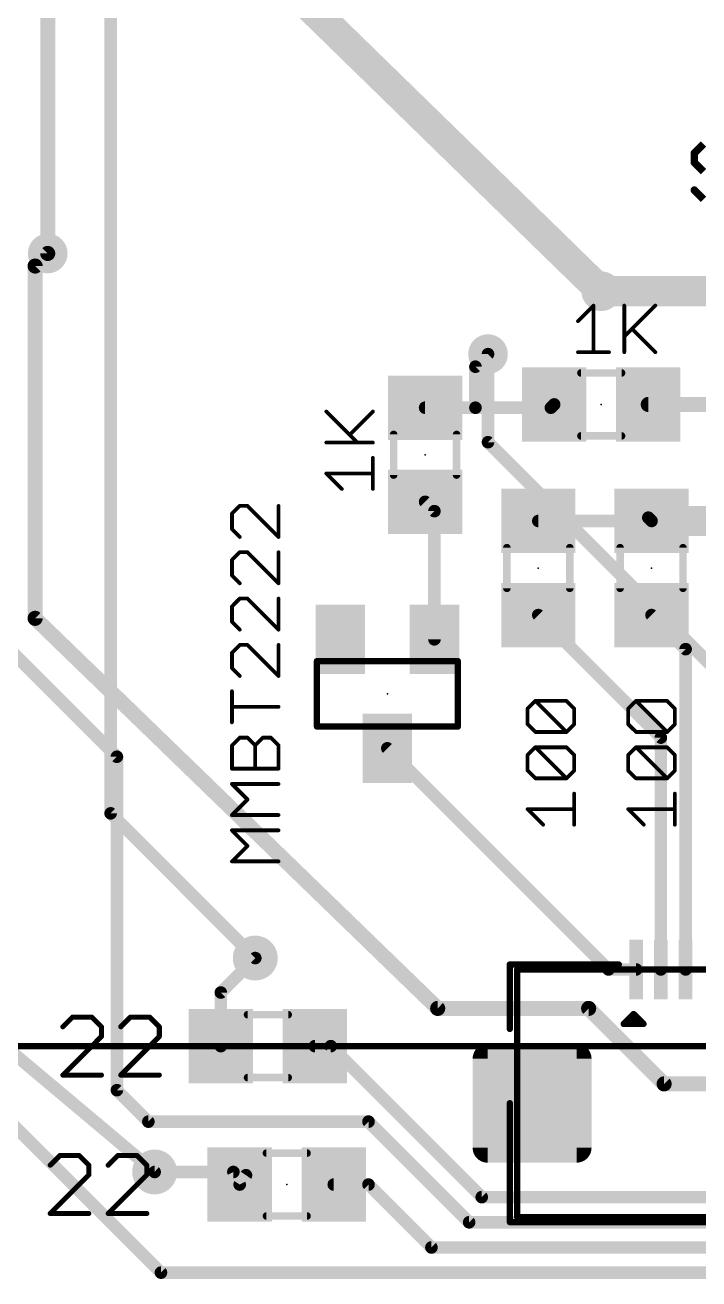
# Model space of a CAD drawing. Extents: x -15 to 72, y -20 to 100.
# Drawn here: x 6.65 to 20.26, y 28.32 to 53.63 of the extents above; entities that cross this region are included whole.
import ezdxf

# ---------------------------------------------------------------- set-up
doc = ezdxf.new("R2010")
doc.units = 0
for name, color, linetype in [('1', 12, 'CONTINUOUS'), ('16', 132, 'CONTINUOUS'), ('18', 110, 'CONTINUOUS'), ('21', 40, 'CONTINUOUS'), ('23', 53, 'CONTINUOUS'), ('27', 253, 'CONTINUOUS'), ('51', 253, 'CONTINUOUS')]:
    doc.layers.add(name, color=color, linetype=linetype)

# ---------------------------------------------------------------- blocks, each defined once
blk = doc.blocks.new('RECT')
blk.add_solid([(-0.5, -0.5), (0.5, -0.5), (-0.5, 0.5), (0.5, 0.5)])
blk = doc.blocks.new('RECT384000X384000R25')
at = {"const_width": 0.3}
blk.add_lwpolyline([(1.05, -0.9), (1.05, 0.9, 0.4142), (0.9, 1.05), (-0.9, 1.05, 0.4142), (-1.05, 0.9), (-1.05, -0.9, 0.4142), (-0.9, -1.05), (0.9, -1.05, 0.4142)], format="xyb", close=True, dxfattribs=at)
blk.add_solid([(-0.9254, -0.9254), (0.9254, -0.9254), (-0.9254, 0.9254), (0.9254, 0.9254)])
blk = doc.blocks.new('ROUNDV')
at = {"const_width": 0.5}
blk.add_lwpolyline([(0, -0.25, 1), (0, 0.25, 1), (0, -0.25)], format="xyb", dxfattribs=at)

msp = doc.modelspace()

# ---------------------------------------------------------------- linework, layer by layer
at = {"layer": '1'}
for points, const_width in [([(6.858, 48.768), (7.112, 49.022)], 0.3048), ([(6.858, 41.656), (6.858, 48.768)], 0.3048), ([(18.288, 48.26), (22.987, 48.26)], 0.6096), ([(16.002, 46.99), (15.748, 46.736)], 0.254), ([(15.748, 46.736), (15.748, 45.908)], 0.254), ([(17.272, 45.908), (17.338, 45.974)], 0.254), ([(19.238, 45.974), (21.844, 45.974)], 0.3048), ([(14.732, 45.908), (15.748, 45.908)], 0.254), ([(15.748, 45.908), (17.272, 45.908)], 0.254), ([(14.92, 43.82), (14.732, 44.008)], 0.254), ([(14.92, 41.232), (14.92, 43.82)], 0.254), ([(19.304, 43.622), (21.59, 43.622)], 0.6096), ([(19.238, 43.688), (19.304, 43.622)], 0.254), ([(17.018, 43.622), (19.304, 43.622)], 0.254), ([(14.986, 33.782), (6.858, 41.656)], 0.3048), ([(19.492, 39.248), (17.018, 41.722)], 0.254), ([(19.992, 41.034), (19.304, 41.722)], 0.254), ([(8.509, 38.862), (5.969, 41.402)], 0.254), ([(19.992, 34.568), (19.992, 41.034)], 0.254), ([(19.492, 34.568), (19.492, 39.248)], 0.254), ([(8.509, 32.131), (8.509, 38.862)], 0.254), ([(18.434, 34.568), (13.97, 39.032)], 0.254), ([(10.607, 34.102), (11.303, 34.798)], 0.254), ([(18.992, 34.568), (18.434, 34.568)], 0.254), ([(10.607, 33.02), (10.607, 34.102)], 0.254), ([(18.034, 33.782), (14.986, 33.782)], 0.3048), ([(19.558, 32.258), (18.034, 33.782)], 0.3048), ([(12.827, 33.02), (12.507, 33.02)], 0.254), ([(15.875, 29.972), (12.827, 33.02)], 0.254), ([(5.08, 32.766), (9.398, 28.448)], 0.254), ([(34.036, 32.258), (19.558, 32.258)], 0.3048), ([(9.144, 31.496), (8.509, 32.131)], 0.254), ([(13.589, 31.496), (9.144, 31.496)], 0.254), ([(15.621, 29.464), (13.589, 31.496)], 0.254), ([(9.271, 30.48), (10.861, 30.48)], 0.254), ([(10.861, 30.48), (10.988, 30.226)], 0.254), ([(11.115, 30.414), (10.988, 30.226)], 0.254), ([(12.888, 30.226), (13.589, 30.226)], 0.254), ([(13.589, 30.226), (14.859, 28.956)], 0.254), ([(32.512, 29.972), (15.875, 29.972)], 0.254), ([(32.766, 29.464), (15.621, 29.464)], 0.254), ([(14.859, 28.956), (33.528, 28.956)], 0.254), ([(35.306, 28.448), (9.398, 28.448)], 0.254)]:
    msp.add_lwpolyline(points, dxfattribs=dict(at, const_width=const_width))
for points, const_width in [([(7.1659, 48.9681, 1), (7.0581, 49.0759)], 0.1524), ([(6.9342, 48.768, 1), (6.7818, 48.768)], 0.1524), ([(6.8041, 48.8219, 1), (6.9119, 48.7141)], 0.1524), ([(18.288, 48.4124, 1), (18.288, 48.1076)], 0.3048), ([(16.0469, 46.9451, 1), (15.9571, 47.0349)], 0.127), ([(15.8115, 46.736, 1), (15.6845, 46.736)], 0.127), ([(15.7031, 46.7809, 1), (15.7929, 46.6911)], 0.127), ([(17.3829, 45.9291, 1), (17.2931, 46.0189)], 0.127), ([(19.238, 46.0502, 1), (19.238, 45.8978)], 0.1524), ([(14.732, 45.9715, 1), (14.732, 45.8445)], 0.127), ([(15.748, 45.9715, 1), (15.748, 45.8445)], 0.127), ([(15.6845, 45.908, 1), (15.8115, 45.908)], 0.127), ([(15.748, 45.8445, 1), (15.748, 45.9715)], 0.127), ([(17.2271, 45.9529, 1), (17.3169, 45.8631)], 0.127), ([(17.272, 45.8445, 1), (17.272, 45.9715)], 0.127), ([(14.7769, 44.0529, 1), (14.6871, 43.9631)], 0.127), ([(14.9835, 43.82, 1), (14.8565, 43.82)], 0.127), ([(14.8751, 43.7751, 1), (14.9649, 43.8649)], 0.127), ([(19.304, 43.7744, 1), (19.304, 43.4696)], 0.3048), ([(19.2829, 43.7329, 1), (19.1931, 43.6431)], 0.127), ([(17.018, 43.6855, 1), (17.018, 43.5585)], 0.127), ([(19.2591, 43.5771, 1), (19.3489, 43.6669)], 0.127), ([(19.304, 43.5585, 1), (19.304, 43.6855)], 0.127), ([(6.911, 41.7107, 1), (6.805, 41.6013)], 0.1524), ([(17.0629, 41.7669, 1), (16.9731, 41.6771)], 0.127), ([(19.3489, 41.7669, 1), (19.2591, 41.6771)], 0.127), ([(6.7818, 41.656, 1), (6.9342, 41.656)], 0.1524), ([(14.8565, 41.232, 1), (14.9835, 41.232)], 0.127), ([(20.0555, 41.034, 1), (19.9285, 41.034)], 0.127), ([(19.9471, 40.9891, 1), (20.0369, 41.0789)], 0.127), ([(19.5555, 39.248, 1), (19.4285, 39.248)], 0.127), ([(19.4471, 39.2031, 1), (19.5369, 39.2929)], 0.127), ([(8.5725, 38.862, 1), (8.4455, 38.862)], 0.127), ([(14.0149, 39.0769, 1), (13.9251, 38.9871)], 0.127), ([(8.4641, 38.8171, 1), (8.5539, 38.9069)], 0.127), ([(11.3479, 34.7531, 1), (11.2581, 34.8429)], 0.127), ([(18.434, 34.6315, 1), (18.434, 34.5045)], 0.127), ([(18.3891, 34.5231, 1), (18.4789, 34.6129)], 0.127), ([(18.992, 34.5045, 1), (18.992, 34.6315)], 0.127), ([(19.4285, 34.568, 1), (19.5555, 34.568)], 0.127), ([(19.9285, 34.568, 1), (20.0555, 34.568)], 0.127), ([(10.6705, 34.102, 1), (10.5435, 34.102)], 0.127), ([(10.5621, 34.1469, 1), (10.6519, 34.0571)], 0.127), ([(14.986, 33.8582, 1), (14.986, 33.7058)], 0.1524), ([(18.0879, 33.8359, 1), (17.9801, 33.7281)], 0.1524), ([(18.034, 33.7058, 1), (18.034, 33.8582)], 0.1524), ([(14.933, 33.7273, 1), (15.039, 33.8367)], 0.1524), ([(10.5435, 33.02, 1), (10.6705, 33.02)], 0.127), ([(12.507, 33.0835, 1), (12.507, 32.9565)], 0.127), ([(12.8719, 33.0649, 1), (12.7821, 32.9751)], 0.127), ([(12.827, 32.9565, 1), (12.827, 33.0835)], 0.127), ([(19.558, 32.3342, 1), (19.558, 32.1818)], 0.1524), ([(8.5539, 32.1759, 1), (8.4641, 32.0861)], 0.127), ([(8.4455, 32.131, 1), (8.5725, 32.131)], 0.127), ([(19.5041, 32.2041, 1), (19.6119, 32.3119)], 0.1524), ([(9.144, 31.5595, 1), (9.144, 31.4325)], 0.127), ([(9.0991, 31.4511, 1), (9.1889, 31.5409)], 0.127), ([(13.6339, 31.5409, 1), (13.5441, 31.4511)], 0.127), ([(13.589, 31.4325, 1), (13.589, 31.5595)], 0.127), ([(9.271, 30.5435, 1), (9.271, 30.4165)], 0.127), ([(10.9178, 30.5084, 1), (10.8042, 30.4516)], 0.127), ([(10.861, 30.4165, 1), (10.861, 30.5435)], 0.127), ([(11.1676, 30.3785, 1), (11.0624, 30.4495)], 0.127), ([(10.9354, 30.2615, 1), (11.0406, 30.1905)], 0.127), ([(10.9312, 30.1976, 1), (11.0448, 30.2544)], 0.127), ([(12.888, 30.2895, 1), (12.888, 30.1625)], 0.127), ([(13.6339, 30.2709, 1), (13.5441, 30.1811)], 0.127), ([(13.589, 30.1625, 1), (13.589, 30.2895)], 0.127), ([(15.875, 30.0355, 1), (15.875, 29.9085)], 0.127), ([(15.8301, 29.9271, 1), (15.9199, 30.0169)], 0.127), ([(15.621, 29.5275, 1), (15.621, 29.4005)], 0.127), ([(15.5761, 29.4191, 1), (15.6659, 29.5089)], 0.127), ([(14.859, 29.0195, 1), (14.859, 28.8925)], 0.127), ([(14.8141, 28.9111, 1), (14.9039, 29.0009)], 0.127), ([(9.398, 28.5115, 1), (9.398, 28.3845)], 0.127), ([(9.3531, 28.4031, 1), (9.4429, 28.4929)], 0.127)]:
    msp.add_lwpolyline(points, format="xyb", dxfattribs=dict(at, const_width=const_width))
at = {"layer": '16'}
for points, const_width in [([(18.288, 48.26), (8.128, 58.166)], 0.6096), ([(8.382, 56.642), (8.382, 37.719)], 0.254), ([(7.112, 49.022), (7.112, 55.626)], 0.3048), ([(16.002, 45.212), (16.002, 46.99)], 0.254), ([(27.178, 34.036), (16.002, 45.212)], 0.254), ([(8.382, 37.719), (11.303, 34.798)], 0.254), ([(6.096, 33.147), (9.271, 30.48)], 0.254)]:
    msp.add_lwpolyline(points, dxfattribs=dict(at, const_width=const_width))
for points, const_width in [([(7.0358, 49.022, 1), (7.1882, 49.022)], 0.1524), ([(18.1816, 48.1509, 1), (18.3944, 48.3691)], 0.3048), ([(16.0655, 46.99, 1), (15.9385, 46.99)], 0.127), ([(16.0469, 45.2569, 1), (15.9571, 45.1671)], 0.127), ([(15.9385, 45.212, 1), (16.0655, 45.212)], 0.127), ([(8.4269, 37.7639, 1), (8.3371, 37.6741)], 0.127), ([(8.3185, 37.719, 1), (8.4455, 37.719)], 0.127), ([(11.2581, 34.7531, 1), (11.3479, 34.8429)], 0.127), ([(9.2302, 30.4314, 1), (9.3118, 30.5286)], 0.127)]:
    msp.add_lwpolyline(points, format="xyb", dxfattribs=dict(at, const_width=const_width))
at = {"layer": '21'}
for points, const_width in [([(20.3538, 51.2328), (20.1674, 51.0463)], 0.1524), ([(20.1674, 51.0463), (20.1674, 50.8599)], 0.1524), ([(20.1674, 50.8599), (20.3538, 50.6735)], 0.1524), ([(20.3538, 50.1142), (20.1674, 50.3006)], 0.1524), ([(18.642, 34.668), (16.442, 34.668)], 0.127), ([(16.442, 34.668), (16.442, 33.368)], 0.127), ([(16.442, 31.868), (16.442, 29.468)], 0.127), ([(16.442, 29.468), (46.042, 29.468)], 0.127)]:
    msp.add_lwpolyline(points, dxfattribs=dict(at, const_width=const_width))
for points, const_width in [([(20.2055, 51.0463, 1), (20.1293, 51.0463)], 0.0762), ([(20.1405, 51.0733, 1), (20.1943, 51.0194)], 0.0762), ([(20.1293, 50.8599, 1), (20.2055, 50.8599)], 0.0762), ([(20.1943, 50.8868, 1), (20.1405, 50.833)], 0.0762), ([(20.1943, 50.3276, 1), (20.1405, 50.2737)], 0.0762), ([(16.442, 34.6998, 1), (16.442, 34.6362)], 0.0635), ([(16.4737, 34.668, 1), (16.4103, 34.668)], 0.0635), ([(18.642, 34.6362, 1), (18.642, 34.6998)], 0.0635), ([(16.4103, 33.368, 1), (16.4737, 33.368)], 0.0635), ([(16.4737, 31.868, 1), (16.4103, 31.868)], 0.0635), ([(16.442, 29.4997, 1), (16.442, 29.4363)], 0.0635), ([(16.4103, 29.468, 1), (16.4737, 29.468)], 0.0635)]:
    msp.add_lwpolyline(points, format="xyb", dxfattribs=dict(at, const_width=const_width))
at = {"layer": '23'}
for p in [(18.288, 45.974), (14.732, 44.958), (17.018, 42.672), (19.304, 42.672), (13.97, 40.132), (11.557, 33.02), (11.938, 30.226)]:
    msp.add_point(p, dxfattribs=at)
at = {"layer": '27'}
for points, const_width in [([(17.8181, 47.6552), (18.1316, 47.9687)], 0.0762), ([(18.1316, 47.9687), (18.1316, 47.0281)], 0.0762), ([(18.7536, 47.9687), (18.7536, 47.0281)], 0.0762), ([(18.7536, 47.3416), (19.3807, 47.9687)], 0.0762), ([(18.9104, 47.4984), (19.3807, 47.0281)], 0.0762), ([(17.8181, 47.0281), (18.4452, 47.0281)], 0.0762), ([(13.3644, 45.2036), (12.7373, 45.8307)], 0.0762), ([(13.2076, 45.3603), (13.6779, 45.8307)], 0.0762), ([(12.7373, 45.2036), (13.6779, 45.2036)], 0.0762), ([(13.6779, 44.2681), (13.6779, 44.8951)], 0.0762), ([(13.0508, 44.2681), (12.7373, 44.5816)], 0.0762), ([(12.7373, 44.5816), (13.6779, 44.5816)], 0.0762), ([(10.9891, 43.9256), (10.8323, 43.7689)], 0.0762), ([(10.8323, 43.7689), (10.8323, 43.4553)], 0.0762), ([(11.1458, 43.9256), (10.9891, 43.9256)], 0.0762), ([(11.7729, 43.2986), (11.1458, 43.9256)], 0.0762), ([(11.7729, 43.9256), (11.7729, 43.2986)], 0.0762), ([(10.8323, 43.4553), (10.9891, 43.2986)], 0.0762), ([(10.9891, 42.9901), (10.8323, 42.8334)], 0.0762), ([(10.8323, 42.8334), (10.8323, 42.5198)], 0.0762), ([(11.1458, 42.9901), (10.9891, 42.9901)], 0.0762), ([(11.7729, 42.3631), (11.1458, 42.9901)], 0.0762), ([(11.7729, 42.9901), (11.7729, 42.3631)], 0.0762), ([(10.8323, 42.5198), (10.9891, 42.3631)], 0.0762), ([(10.9891, 42.0546), (10.8323, 41.8978)], 0.0762), ([(11.1458, 42.0546), (10.9891, 42.0546)], 0.0762), ([(11.7729, 41.4275), (11.1458, 42.0546)], 0.0762), ([(11.7729, 42.0546), (11.7729, 41.4275)], 0.0762), ([(10.8323, 41.8978), (10.8323, 41.5843)], 0.0762), ([(10.8323, 41.5843), (10.9891, 41.4275)], 0.0762), ([(10.9891, 41.1191), (10.8323, 40.9623)], 0.0762), ([(11.1458, 41.1191), (10.9891, 41.1191)], 0.0762), ([(11.7729, 40.492), (11.1458, 41.1191)], 0.0762), ([(11.7729, 41.1191), (11.7729, 40.492)], 0.0762), ([(10.8323, 40.9623), (10.8323, 40.6488)], 0.0762), ([(10.8323, 40.6488), (10.9891, 40.492)], 0.0762), ([(10.8323, 39.5565), (10.8323, 40.1836)], 0.0762), ([(16.8013, 39.8319), (16.9581, 39.9886)], 0.0762), ([(16.9581, 39.9886), (17.5851, 39.9886)], 0.0762), ([(17.5851, 39.3616), (16.9581, 39.9886)], 0.0762), ([(17.5851, 39.9886), (17.7419, 39.8319)], 0.0762), ([(18.8333, 39.8319), (18.9901, 39.9886)], 0.0762), ([(18.9901, 39.9886), (19.6171, 39.9886)], 0.0762), ([(19.6171, 39.3616), (18.9901, 39.9886)], 0.0762), ([(19.6171, 39.9886), (19.7739, 39.8319)], 0.0762), ([(11.7729, 39.87), (10.8323, 39.87)], 0.0762), ([(16.8013, 39.5183), (16.8013, 39.8319)], 0.0762), ([(17.7419, 39.8319), (17.7419, 39.5183)], 0.0762), ([(18.8333, 39.5183), (18.8333, 39.8319)], 0.0762), ([(19.7739, 39.8319), (19.7739, 39.5183)], 0.0762), ([(16.9581, 39.3616), (16.8013, 39.5183)], 0.0762), ([(17.7419, 39.5183), (17.5851, 39.3616)], 0.0762), ([(18.9901, 39.3616), (18.8333, 39.5183)], 0.0762), ([(19.7739, 39.5183), (19.6171, 39.3616)], 0.0762), ([(10.8323, 39.0913), (10.9891, 39.248)], 0.0762), ([(10.9891, 39.248), (11.1458, 39.248)], 0.0762), ([(11.1458, 39.248), (11.3026, 39.0913)], 0.0762), ([(11.3026, 39.0913), (11.4594, 39.248)], 0.0762), ([(11.4594, 39.248), (11.6161, 39.248)], 0.0762), ([(11.6161, 39.248), (11.7729, 39.0913)], 0.0762), ([(17.5851, 39.3616), (16.9581, 39.3616)], 0.0762), ([(19.6171, 39.3616), (18.9901, 39.3616)], 0.0762), ([(10.8323, 38.621), (10.8323, 39.0913)], 0.0762), ([(11.3026, 38.621), (11.3026, 39.0913)], 0.0762), ([(11.7729, 39.0913), (11.7729, 38.621)], 0.0762), ([(16.8013, 38.8964), (16.9581, 39.0531)], 0.0762), ([(16.9581, 39.0531), (17.5851, 39.0531)], 0.0762), ([(17.5851, 38.4261), (16.9581, 39.0531)], 0.0762), ([(17.5851, 39.0531), (17.7419, 38.8964)], 0.0762), ([(18.8333, 38.8964), (18.9901, 39.0531)], 0.0762), ([(18.9901, 39.0531), (19.6171, 39.0531)], 0.0762), ([(19.6171, 38.4261), (18.9901, 39.0531)], 0.0762), ([(19.6171, 39.0531), (19.7739, 38.8964)], 0.0762), ([(16.8013, 38.5828), (16.8013, 38.8964)], 0.0762), ([(17.7419, 38.8964), (17.7419, 38.5828)], 0.0762), ([(18.8333, 38.5828), (18.8333, 38.8964)], 0.0762), ([(19.7739, 38.8964), (19.7739, 38.5828)], 0.0762), ([(11.7729, 38.621), (10.8323, 38.621)], 0.0762), ([(16.9581, 38.4261), (16.8013, 38.5828)], 0.0762), ([(17.7419, 38.5828), (17.5851, 38.4261)], 0.0762), ([(18.9901, 38.4261), (18.8333, 38.5828)], 0.0762), ([(19.7739, 38.5828), (19.6171, 38.4261)], 0.0762), ([(11.1458, 37.999), (10.8323, 38.3125)], 0.0762), ([(10.8323, 38.3125), (11.7729, 38.3125)], 0.0762), ([(17.5851, 38.4261), (16.9581, 38.4261)], 0.0762), ([(19.6171, 38.4261), (18.9901, 38.4261)], 0.0762), ([(10.8323, 37.6855), (11.1458, 37.999)], 0.0762), ([(17.7419, 37.4905), (17.7419, 38.1176)], 0.0762), ([(19.7739, 37.4905), (19.7739, 38.1176)], 0.0762), ([(11.7729, 37.6855), (10.8323, 37.6855)], 0.0762), ([(17.1148, 37.4905), (16.8013, 37.8041)], 0.0762), ([(16.8013, 37.8041), (17.7419, 37.8041)], 0.0762), ([(19.1468, 37.4905), (18.8333, 37.8041)], 0.0762), ([(18.8333, 37.8041), (19.7739, 37.8041)], 0.0762), ([(11.1458, 37.0635), (10.8323, 37.377)], 0.0762), ([(10.8323, 37.377), (11.7729, 37.377)], 0.0762), ([(10.8323, 36.7499), (11.1458, 37.0635)], 0.0762), ([(11.7729, 36.7499), (10.8323, 36.7499)], 0.0762), ([(7.6117, 33.6052), (7.4168, 33.4103)], 0.1016), ([(8.0015, 33.6052), (7.6117, 33.6052)], 0.1016), ([(8.1964, 33.4103), (8.0015, 33.6052)], 0.1016), ([(8.1964, 33.2154), (8.1964, 33.4103)], 0.1016), ([(8.7811, 33.6052), (8.5862, 33.4103)], 0.1016), ([(9.1709, 33.6052), (8.7811, 33.6052)], 0.1016), ([(9.3658, 33.4103), (9.1709, 33.6052)], 0.1016), ([(9.3658, 33.2154), (9.3658, 33.4103)], 0.1016), ([(7.4168, 32.4358), (8.1964, 33.2154)], 0.1016), ([(8.5862, 32.4358), (9.3658, 33.2154)], 0.1016), ([(8.1964, 32.4358), (7.4168, 32.4358)], 0.1016), ([(9.3658, 32.4358), (8.5862, 32.4358)], 0.1016), ([(7.3577, 30.8112), (7.1628, 30.6163)], 0.1016), ([(7.7475, 30.8112), (7.3577, 30.8112)], 0.1016), ([(7.9424, 30.6163), (7.7475, 30.8112)], 0.1016), ([(7.9424, 30.4214), (7.9424, 30.6163)], 0.1016), ([(8.5271, 30.8112), (8.3322, 30.6163)], 0.1016), ([(8.9169, 30.8112), (8.5271, 30.8112)], 0.1016), ([(9.1118, 30.6163), (8.9169, 30.8112)], 0.1016), ([(9.1118, 30.4214), (9.1118, 30.6163)], 0.1016), ([(7.1628, 29.6418), (7.9424, 30.4214)], 0.1016), ([(8.3322, 29.6418), (9.1118, 30.4214)], 0.1016), ([(7.9424, 29.6418), (7.1628, 29.6418)], 0.1016), ([(9.1118, 29.6418), (8.3322, 29.6418)], 0.1016)]:
    msp.add_lwpolyline(points, dxfattribs=dict(at, const_width=const_width))
for points, const_width in [([(18.1507, 47.9687, 1), (18.1126, 47.9687)], 0.0381), ([(18.1451, 47.9552, 1), (18.1182, 47.9822)], 0.0381), ([(18.7727, 47.9687, 1), (18.7346, 47.9687)], 0.0381), ([(19.3942, 47.9552, 1), (19.3672, 47.9822)], 0.0381), ([(17.8046, 47.6686, 1), (17.8316, 47.6417)], 0.0381), ([(18.7401, 47.3551, 1), (18.7671, 47.3282)], 0.0381), ([(18.9239, 47.5119, 1), (18.8969, 47.4849)], 0.0381), ([(17.8181, 47.0472, 1), (17.8181, 47.0091)], 0.0381), ([(18.1126, 47.0281, 1), (18.1507, 47.0281)], 0.0381), ([(18.4452, 47.0091, 1), (18.4452, 47.0472)], 0.0381), ([(18.7346, 47.0281, 1), (18.7727, 47.0281)], 0.0381), ([(19.3672, 47.0146, 1), (19.3942, 47.0416)], 0.0381), ([(12.7508, 45.8441, 1), (12.7238, 45.8172)], 0.0381), ([(13.6914, 45.8172, 1), (13.6644, 45.8441)], 0.0381), ([(13.1941, 45.3738, 1), (13.2211, 45.3469)], 0.0381), ([(12.7373, 45.2226, 1), (12.7373, 45.1845)], 0.0381), ([(13.3509, 45.1901, 1), (13.3778, 45.2171)], 0.0381), ([(13.6779, 45.1845, 1), (13.6779, 45.2226)], 0.0381), ([(13.697, 44.8951, 1), (13.6589, 44.8951)], 0.0381), ([(12.7508, 44.5951, 1), (12.7238, 44.5681)], 0.0381), ([(12.7373, 44.6006, 1), (12.7373, 44.5625)], 0.0381), ([(13.6779, 44.5625, 1), (13.6779, 44.6006)], 0.0381), ([(13.0374, 44.2546, 1), (13.0643, 44.2815)], 0.0381), ([(13.6589, 44.2681, 1), (13.697, 44.2681)], 0.0381), ([(10.8513, 43.7689, 1), (10.8132, 43.7689)], 0.0381), ([(10.8188, 43.7823, 1), (10.8458, 43.7554)], 0.0381), ([(10.9891, 43.9447, 1), (10.9891, 43.9066)], 0.0381), ([(11.0025, 43.9122, 1), (10.9756, 43.9391)], 0.0381), ([(11.1593, 43.9391, 1), (11.1324, 43.9122)], 0.0381), ([(11.1458, 43.9066, 1), (11.1458, 43.9447)], 0.0381), ([(11.7919, 43.9256, 1), (11.7538, 43.9256)], 0.0381), ([(10.8458, 43.4688, 1), (10.8188, 43.4419)], 0.0381), ([(10.8132, 43.4553, 1), (10.8513, 43.4553)], 0.0381), ([(10.9756, 43.2851, 1), (11.0025, 43.312)], 0.0381), ([(11.7538, 43.2986, 1), (11.7919, 43.2986)], 0.0381), ([(11.7594, 43.2851, 1), (11.7864, 43.312)], 0.0381), ([(10.8513, 42.8334, 1), (10.8132, 42.8334)], 0.0381), ([(10.8188, 42.8468, 1), (10.8458, 42.8199)], 0.0381), ([(10.9891, 43.0092, 1), (10.9891, 42.9711)], 0.0381), ([(11.0025, 42.9767, 1), (10.9756, 43.0036)], 0.0381), ([(11.1593, 43.0036, 1), (11.1324, 42.9767)], 0.0381), ([(11.1458, 42.9711, 1), (11.1458, 43.0092)], 0.0381), ([(11.7919, 42.9901, 1), (11.7538, 42.9901)], 0.0381), ([(10.8458, 42.5333, 1), (10.8188, 42.5064)], 0.0381), ([(10.8132, 42.5198, 1), (10.8513, 42.5198)], 0.0381), ([(10.9756, 42.3496, 1), (11.0025, 42.3765)], 0.0381), ([(11.7538, 42.3631, 1), (11.7919, 42.3631)], 0.0381), ([(11.7594, 42.3496, 1), (11.7864, 42.3765)], 0.0381), ([(10.9891, 42.0737, 1), (10.9891, 42.0356)], 0.0381), ([(11.0025, 42.0411, 1), (10.9756, 42.0681)], 0.0381), ([(11.1593, 42.0681, 1), (11.1324, 42.0411)], 0.0381), ([(11.1458, 42.0356, 1), (11.1458, 42.0737)], 0.0381), ([(11.7919, 42.0546, 1), (11.7538, 42.0546)], 0.0381), ([(10.8513, 41.8978, 1), (10.8132, 41.8978)], 0.0381), ([(10.8188, 41.9113, 1), (10.8458, 41.8844)], 0.0381), ([(10.8458, 41.5978, 1), (10.8188, 41.5708)], 0.0381), ([(10.8132, 41.5843, 1), (10.8513, 41.5843)], 0.0381), ([(10.9756, 41.4141, 1), (11.0025, 41.441)], 0.0381), ([(11.7538, 41.4275, 1), (11.7919, 41.4275)], 0.0381), ([(11.7594, 41.4141, 1), (11.7864, 41.441)], 0.0381), ([(10.9891, 41.1381, 1), (10.9891, 41.1)], 0.0381), ([(11.0025, 41.1056, 1), (10.9756, 41.1326)], 0.0381), ([(11.1593, 41.1326, 1), (11.1324, 41.1056)], 0.0381), ([(11.1458, 41.1, 1), (11.1458, 41.1381)], 0.0381), ([(11.7919, 41.1191, 1), (11.7538, 41.1191)], 0.0381), ([(10.8513, 40.9623, 1), (10.8132, 40.9623)], 0.0381), ([(10.8188, 40.9758, 1), (10.8458, 40.9488)], 0.0381), ([(10.8458, 40.6623, 1), (10.8188, 40.6353)], 0.0381), ([(10.8132, 40.6488, 1), (10.8513, 40.6488)], 0.0381), ([(10.9756, 40.4785, 1), (11.0025, 40.5055)], 0.0381), ([(11.7538, 40.492, 1), (11.7919, 40.492)], 0.0381), ([(11.7594, 40.4785, 1), (11.7864, 40.5055)], 0.0381), ([(10.8513, 40.1836, 1), (10.8132, 40.1836)], 0.0381), ([(16.9581, 40.0077, 1), (16.9581, 39.9696)], 0.0381), ([(16.9715, 40.0021, 1), (16.9446, 39.9752)], 0.0381), ([(16.9715, 39.9752, 1), (16.9446, 40.0021)], 0.0381), ([(17.5986, 40.0021, 1), (17.5717, 39.9752)], 0.0381), ([(17.5851, 39.9696, 1), (17.5851, 40.0077)], 0.0381), ([(18.9901, 40.0077, 1), (18.9901, 39.9696)], 0.0381), ([(19.0035, 40.0021, 1), (18.9766, 39.9752)], 0.0381), ([(19.0035, 39.9752, 1), (18.9766, 40.0021)], 0.0381), ([(19.6306, 40.0021, 1), (19.6037, 39.9752)], 0.0381), ([(19.6171, 39.9696, 1), (19.6171, 40.0077)], 0.0381), ([(10.8323, 39.8891, 1), (10.8323, 39.851)], 0.0381), ([(11.7729, 39.851, 1), (11.7729, 39.8891)], 0.0381), ([(16.8203, 39.8319, 1), (16.7822, 39.8319)], 0.0381), ([(16.7878, 39.8454, 1), (16.8148, 39.8184)], 0.0381), ([(17.761, 39.8319, 1), (17.7229, 39.8319)], 0.0381), ([(17.7284, 39.8184, 1), (17.7554, 39.8454)], 0.0381), ([(18.8523, 39.8319, 1), (18.8142, 39.8319)], 0.0381), ([(18.8198, 39.8454, 1), (18.8468, 39.8184)], 0.0381), ([(19.793, 39.8319, 1), (19.7549, 39.8319)], 0.0381), ([(19.7604, 39.8184, 1), (19.7874, 39.8454)], 0.0381), ([(10.8132, 39.5565, 1), (10.8513, 39.5565)], 0.0381), ([(16.7822, 39.5183, 1), (16.8203, 39.5183)], 0.0381), ([(16.8148, 39.5318, 1), (16.7878, 39.5049)], 0.0381), ([(17.7229, 39.5183, 1), (17.761, 39.5183)], 0.0381), ([(17.7554, 39.5049, 1), (17.7284, 39.5318)], 0.0381), ([(18.8142, 39.5183, 1), (18.8523, 39.5183)], 0.0381), ([(18.8468, 39.5318, 1), (18.8198, 39.5049)], 0.0381), ([(19.7549, 39.5183, 1), (19.793, 39.5183)], 0.0381), ([(19.7874, 39.5049, 1), (19.7604, 39.5318)], 0.0381), ([(10.9891, 39.2671, 1), (10.9891, 39.229)], 0.0381), ([(11.0025, 39.2346, 1), (10.9756, 39.2615)], 0.0381), ([(11.1593, 39.2615, 1), (11.1324, 39.2346)], 0.0381), ([(11.1458, 39.229, 1), (11.1458, 39.2671)], 0.0381), ([(11.4594, 39.2671, 1), (11.4594, 39.229)], 0.0381), ([(11.4728, 39.2346, 1), (11.4459, 39.2615)], 0.0381), ([(11.6296, 39.2615, 1), (11.6027, 39.2346)], 0.0381), ([(11.6161, 39.229, 1), (11.6161, 39.2671)], 0.0381), ([(16.9581, 39.3806, 1), (16.9581, 39.3425)], 0.0381), ([(16.9446, 39.3481, 1), (16.9715, 39.3751)], 0.0381), ([(17.5717, 39.3751, 1), (17.5986, 39.3481)], 0.0381), ([(17.5717, 39.3481, 1), (17.5986, 39.3751)], 0.0381), ([(17.5851, 39.3425, 1), (17.5851, 39.3806)], 0.0381), ([(18.9901, 39.3806, 1), (18.9901, 39.3425)], 0.0381), ([(18.9766, 39.3481, 1), (19.0035, 39.3751)], 0.0381), ([(19.6037, 39.3751, 1), (19.6306, 39.3481)], 0.0381), ([(19.6037, 39.3481, 1), (19.6306, 39.3751)], 0.0381), ([(19.6171, 39.3425, 1), (19.6171, 39.3806)], 0.0381), ([(10.8513, 39.0913, 1), (10.8132, 39.0913)], 0.0381), ([(10.8188, 39.1048, 1), (10.8458, 39.0778)], 0.0381), ([(11.3216, 39.0913, 1), (11.2835, 39.0913)], 0.0381), ([(11.2891, 39.1048, 1), (11.3161, 39.0778)], 0.0381), ([(11.2891, 39.0778, 1), (11.3161, 39.1048)], 0.0381), ([(11.7919, 39.0913, 1), (11.7538, 39.0913)], 0.0381), ([(11.7594, 39.0778, 1), (11.7864, 39.1048)], 0.0381), ([(16.9581, 39.0722, 1), (16.9581, 39.0341)], 0.0381), ([(16.9715, 39.0666, 1), (16.9446, 39.0397)], 0.0381), ([(16.9715, 39.0397, 1), (16.9446, 39.0666)], 0.0381), ([(17.5986, 39.0666, 1), (17.5717, 39.0397)], 0.0381), ([(17.5851, 39.0341, 1), (17.5851, 39.0722)], 0.0381), ([(18.9901, 39.0722, 1), (18.9901, 39.0341)], 0.0381), ([(19.0035, 39.0666, 1), (18.9766, 39.0397)], 0.0381), ([(19.0035, 39.0397, 1), (18.9766, 39.0666)], 0.0381), ([(19.6306, 39.0666, 1), (19.6037, 39.0397)], 0.0381), ([(19.6171, 39.0341, 1), (19.6171, 39.0722)], 0.0381), ([(16.8203, 38.8964, 1), (16.7822, 38.8964)], 0.0381), ([(16.7878, 38.9098, 1), (16.8148, 38.8829)], 0.0381), ([(17.761, 38.8964, 1), (17.7229, 38.8964)], 0.0381), ([(17.7284, 38.8829, 1), (17.7554, 38.9098)], 0.0381), ([(18.8523, 38.8964, 1), (18.8142, 38.8964)], 0.0381), ([(18.8198, 38.9098, 1), (18.8468, 38.8829)], 0.0381), ([(19.793, 38.8964, 1), (19.7549, 38.8964)], 0.0381), ([(19.7604, 38.8829, 1), (19.7874, 38.9098)], 0.0381), ([(10.8323, 38.64, 1), (10.8323, 38.6019)], 0.0381), ([(10.8132, 38.621, 1), (10.8513, 38.621)], 0.0381), ([(11.2835, 38.621, 1), (11.3216, 38.621)], 0.0381), ([(11.7538, 38.621, 1), (11.7919, 38.621)], 0.0381), ([(11.7729, 38.6019, 1), (11.7729, 38.64)], 0.0381), ([(16.7822, 38.5828, 1), (16.8203, 38.5828)], 0.0381), ([(16.8148, 38.5963, 1), (16.7878, 38.5694)], 0.0381), ([(17.7229, 38.5828, 1), (17.761, 38.5828)], 0.0381), ([(17.7554, 38.5694, 1), (17.7284, 38.5963)], 0.0381), ([(18.8142, 38.5828, 1), (18.8523, 38.5828)], 0.0381), ([(18.8468, 38.5963, 1), (18.8198, 38.5694)], 0.0381), ([(19.7549, 38.5828, 1), (19.793, 38.5828)], 0.0381), ([(19.7874, 38.5694, 1), (19.7604, 38.5963)], 0.0381), ([(10.8458, 38.326, 1), (10.8188, 38.2991)], 0.0381), ([(10.8323, 38.3316, 1), (10.8323, 38.2935)], 0.0381), ([(11.7729, 38.2935, 1), (11.7729, 38.3316)], 0.0381), ([(16.9581, 38.4451, 1), (16.9581, 38.407)], 0.0381), ([(16.9446, 38.4126, 1), (16.9715, 38.4395)], 0.0381), ([(17.5717, 38.4395, 1), (17.5986, 38.4126)], 0.0381), ([(17.5717, 38.4126, 1), (17.5986, 38.4395)], 0.0381), ([(17.5851, 38.407, 1), (17.5851, 38.4451)], 0.0381), ([(18.9901, 38.4451, 1), (18.9901, 38.407)], 0.0381), ([(18.9766, 38.4126, 1), (19.0035, 38.4395)], 0.0381), ([(19.6037, 38.4395, 1), (19.6306, 38.4126)], 0.0381), ([(19.6037, 38.4126, 1), (19.6306, 38.4395)], 0.0381), ([(19.6171, 38.407, 1), (19.6171, 38.4451)], 0.0381), ([(11.1593, 37.9855, 1), (11.1324, 38.0125)], 0.0381), ([(11.1324, 37.9855, 1), (11.1593, 38.0125)], 0.0381), ([(17.761, 38.1176, 1), (17.7229, 38.1176)], 0.0381), ([(19.793, 38.1176, 1), (19.7549, 38.1176)], 0.0381), ([(10.8323, 37.7045, 1), (10.8323, 37.6664)], 0.0381), ([(10.8188, 37.6989, 1), (10.8458, 37.672)], 0.0381), ([(11.7729, 37.6664, 1), (11.7729, 37.7045)], 0.0381), ([(16.8148, 37.8175, 1), (16.7878, 37.7906)], 0.0381), ([(16.8013, 37.8231, 1), (16.8013, 37.785)], 0.0381), ([(17.7419, 37.785, 1), (17.7419, 37.8231)], 0.0381), ([(18.8468, 37.8175, 1), (18.8198, 37.7906)], 0.0381), ([(18.8333, 37.8231, 1), (18.8333, 37.785)], 0.0381), ([(19.7739, 37.785, 1), (19.7739, 37.8231)], 0.0381), ([(17.1014, 37.4771, 1), (17.1283, 37.504)], 0.0381), ([(17.7229, 37.4905, 1), (17.761, 37.4905)], 0.0381), ([(19.1334, 37.4771, 1), (19.1603, 37.504)], 0.0381), ([(19.7549, 37.4905, 1), (19.793, 37.4905)], 0.0381), ([(10.8458, 37.3905, 1), (10.8188, 37.3635)], 0.0381), ([(10.8323, 37.3961, 1), (10.8323, 37.358)], 0.0381), ([(11.7729, 37.358, 1), (11.7729, 37.3961)], 0.0381), ([(11.1593, 37.05, 1), (11.1324, 37.0769)], 0.0381), ([(11.1324, 37.05, 1), (11.1593, 37.0769)], 0.0381), ([(10.8323, 36.769, 1), (10.8323, 36.7309)], 0.0381), ([(10.8188, 36.7634, 1), (10.8458, 36.7365)], 0.0381), ([(11.7729, 36.7309, 1), (11.7729, 36.769)], 0.0381), ([(7.3988, 33.4283, 1), (7.4348, 33.3923)], 0.0508), ([(7.6117, 33.6306, 1), (7.6117, 33.5798)], 0.0508), ([(7.6297, 33.5872, 1), (7.5937, 33.6232)], 0.0508), ([(8.0195, 33.6232, 1), (7.9835, 33.5872)], 0.0508), ([(8.0015, 33.5798, 1), (8.0015, 33.6306)], 0.0508), ([(8.2218, 33.4103, 1), (8.171, 33.4103)], 0.0508), ([(8.1784, 33.3923, 1), (8.2144, 33.4283)], 0.0508), ([(8.5682, 33.4283, 1), (8.6042, 33.3923)], 0.0508), ([(8.7811, 33.6306, 1), (8.7811, 33.5798)], 0.0508), ([(8.7991, 33.5872, 1), (8.7631, 33.6232)], 0.0508), ([(9.1889, 33.6232, 1), (9.1529, 33.5872)], 0.0508), ([(9.1709, 33.5798, 1), (9.1709, 33.6306)], 0.0508), ([(9.3912, 33.4103, 1), (9.3404, 33.4103)], 0.0508), ([(9.3478, 33.3923, 1), (9.3838, 33.4283)], 0.0508), ([(8.171, 33.2154, 1), (8.2218, 33.2154)], 0.0508), ([(8.2144, 33.1974, 1), (8.1784, 33.2334)], 0.0508), ([(9.3404, 33.2154, 1), (9.3912, 33.2154)], 0.0508), ([(9.3838, 33.1974, 1), (9.3478, 33.2334)], 0.0508), ([(7.3988, 32.4538, 1), (7.4348, 32.4178)], 0.0508), ([(7.4168, 32.4612, 1), (7.4168, 32.4104)], 0.0508), ([(8.1964, 32.4104, 1), (8.1964, 32.4612)], 0.0508), ([(8.5682, 32.4538, 1), (8.6042, 32.4178)], 0.0508), ([(8.5862, 32.4612, 1), (8.5862, 32.4104)], 0.0508), ([(9.3658, 32.4104, 1), (9.3658, 32.4612)], 0.0508), ([(7.1448, 30.6343, 1), (7.1808, 30.5983)], 0.0508), ([(7.3577, 30.8366, 1), (7.3577, 30.7858)], 0.0508), ([(7.3757, 30.7932, 1), (7.3397, 30.8292)], 0.0508), ([(7.7655, 30.8292, 1), (7.7295, 30.7932)], 0.0508), ([(7.7475, 30.7858, 1), (7.7475, 30.8366)], 0.0508), ([(7.9678, 30.6163, 1), (7.917, 30.6163)], 0.0508), ([(7.9244, 30.5983, 1), (7.9604, 30.6343)], 0.0508), ([(8.3142, 30.6343, 1), (8.3502, 30.5983)], 0.0508), ([(8.5271, 30.8366, 1), (8.5271, 30.7858)], 0.0508), ([(8.5451, 30.7932, 1), (8.5091, 30.8292)], 0.0508), ([(8.9349, 30.8292, 1), (8.8989, 30.7932)], 0.0508), ([(8.9169, 30.7858, 1), (8.9169, 30.8366)], 0.0508), ([(9.1372, 30.6163, 1), (9.0864, 30.6163)], 0.0508), ([(9.0938, 30.5983, 1), (9.1298, 30.6343)], 0.0508), ([(7.917, 30.4214, 1), (7.9678, 30.4214)], 0.0508), ([(7.9604, 30.4034, 1), (7.9244, 30.4394)], 0.0508), ([(9.0864, 30.4214, 1), (9.1372, 30.4214)], 0.0508), ([(9.1298, 30.4034, 1), (9.0938, 30.4394)], 0.0508), ([(7.1448, 29.6598, 1), (7.1808, 29.6238)], 0.0508), ([(7.1628, 29.6672, 1), (7.1628, 29.6164)], 0.0508), ([(7.9424, 29.6164, 1), (7.9424, 29.6672)], 0.0508), ([(8.3142, 29.6598, 1), (8.3502, 29.6238)], 0.0508), ([(8.3322, 29.6672, 1), (8.3322, 29.6164)], 0.0508), ([(9.1118, 29.6164, 1), (9.1118, 29.6672)], 0.0508)]:
    msp.add_lwpolyline(points, format="xyb", dxfattribs=dict(at, const_width=const_width))
at = {"layer": '51'}
for points, const_width in [([(17.878, 46.609), (18.698, 46.609)], 0.1524), ([(14.097, 45.368), (14.097, 44.548)], 0.1524), ([(15.367, 45.368), (15.367, 44.548)], 0.1524), ([(17.878, 45.339), (18.698, 45.339)], 0.1524), ([(16.383, 43.082), (16.383, 42.262)], 0.1524), ([(17.653, 43.082), (17.653, 42.262)], 0.1524), ([(18.669, 43.082), (18.669, 42.262)], 0.1524), ([(19.939, 43.082), (19.939, 42.262)], 0.1524), ([(12.5476, 39.4716), (12.5476, 40.7924)], 0.127), ([(12.5476, 40.7924), (15.3924, 40.7924)], 0.127), ([(15.3924, 40.7924), (15.3924, 39.4716)], 0.127), ([(15.3924, 39.4716), (12.5476, 39.4716)], 0.127), ([(16.592, 29.568), (16.592, 34.568)], 0.127), ([(16.592, 34.568), (45.892, 34.568)], 0.127), ([(11.147, 33.655), (11.967, 33.655)], 0.1524), ([(18.742, 33.468), (18.942, 33.668)], 0.127), ([(18.942, 33.668), (19.142, 33.468)], 0.127), ([(19.142, 33.468), (18.742, 33.468)], 0.127), ([(18.742, 33.468), (18.842, 33.468)], 0.127), ([(18.842, 33.468), (18.942, 33.568)], 0.127), ([(2.921, 33.02), (63.164, 33.02)], 0.13), ([(11.147, 32.385), (11.967, 32.385)], 0.1524), ([(11.528, 30.861), (12.348, 30.861)], 0.1524), ([(11.528, 29.591), (12.348, 29.591)], 0.1524), ([(16.592, 29.568), (45.892, 29.568)], 0.127)]:
    msp.add_lwpolyline(points, dxfattribs=dict(at, const_width=const_width))
for points, const_width in [([(17.878, 46.6471, 1), (17.878, 46.5709)], 0.0762), ([(18.698, 46.5709, 1), (18.698, 46.6471)], 0.0762), ([(14.1351, 45.368, 1), (14.0589, 45.368)], 0.0762), ([(15.4051, 45.368, 1), (15.3289, 45.368)], 0.0762), ([(17.878, 45.3771, 1), (17.878, 45.3009)], 0.0762), ([(18.698, 45.3009, 1), (18.698, 45.3771)], 0.0762), ([(14.0589, 44.548, 1), (14.1351, 44.548)], 0.0762), ([(15.3289, 44.548, 1), (15.4051, 44.548)], 0.0762), ([(16.4211, 43.082, 1), (16.3449, 43.082)], 0.0762), ([(17.6911, 43.082, 1), (17.6149, 43.082)], 0.0762), ([(18.7071, 43.082, 1), (18.6309, 43.082)], 0.0762), ([(19.9771, 43.082, 1), (19.9009, 43.082)], 0.0762), ([(16.3449, 42.262, 1), (16.4211, 42.262)], 0.0762), ([(17.6149, 42.262, 1), (17.6911, 42.262)], 0.0762), ([(18.6309, 42.262, 1), (18.7071, 42.262)], 0.0762), ([(19.9009, 42.262, 1), (19.9771, 42.262)], 0.0762), ([(12.5476, 40.8242, 1), (12.5476, 40.7606)], 0.0635), ([(12.5794, 40.7924, 1), (12.5159, 40.7924)], 0.0635), ([(15.4242, 40.7924, 1), (15.3606, 40.7924)], 0.0635), ([(15.3924, 40.7606, 1), (15.3924, 40.8242)], 0.0635), ([(12.5476, 39.5034, 1), (12.5476, 39.4398)], 0.0635), ([(12.5159, 39.4716, 1), (12.5794, 39.4716)], 0.0635), ([(15.3606, 39.4716, 1), (15.4242, 39.4716)], 0.0635), ([(15.3924, 39.4398, 1), (15.3924, 39.5034)], 0.0635), ([(16.592, 34.5998, 1), (16.592, 34.5363)], 0.0635), ([(16.6238, 34.568, 1), (16.5603, 34.568)], 0.0635), ([(11.147, 33.6931, 1), (11.147, 33.6169)], 0.0762), ([(11.967, 33.6169, 1), (11.967, 33.6931)], 0.0762), ([(18.9645, 33.6905, 1), (18.9195, 33.6455)], 0.0635), ([(18.9645, 33.6455, 1), (18.9195, 33.6905)], 0.0635), ([(18.7195, 33.4905, 1), (18.7645, 33.4455)], 0.0635), ([(18.742, 33.4998, 1), (18.742, 33.4363)], 0.0635), ([(18.742, 33.4998, 1), (18.742, 33.4363)], 0.0635), ([(18.8195, 33.4905, 1), (18.8645, 33.4455)], 0.0635), ([(18.842, 33.4363, 1), (18.842, 33.4998)], 0.0635), ([(18.9645, 33.5455, 1), (18.9195, 33.5905)], 0.0635), ([(19.1195, 33.4455, 1), (19.1645, 33.4905)], 0.0635), ([(19.142, 33.4363, 1), (19.142, 33.4998)], 0.0635), ([(11.147, 32.4231, 1), (11.147, 32.3469)], 0.0762), ([(11.967, 32.3469, 1), (11.967, 32.4231)], 0.0762), ([(11.528, 30.8991, 1), (11.528, 30.8229)], 0.0762), ([(12.348, 30.8229, 1), (12.348, 30.8991)], 0.0762), ([(11.528, 29.6291, 1), (11.528, 29.5529)], 0.0762), ([(12.348, 29.5529, 1), (12.348, 29.6291)], 0.0762), ([(16.592, 29.5998, 1), (16.592, 29.5363)], 0.0635), ([(16.5603, 29.568, 1), (16.6238, 29.568)], 0.0635)]:
    msp.add_lwpolyline(points, format="xyb", dxfattribs=dict(at, const_width=const_width))

# ---------------------------------------------------------------- block references
at = {"layer": '1'}
for p, xscale, yscale in [((17.338, 45.974), 1.3, 1.5), ((19.238, 45.974), 1.3, 1.5), ((18.992, 34.568), 0.275, 1.2), ((19.492, 34.568), 0.275, 1.2), ((19.992, 34.568), 0.275, 1.2), ((10.607, 33.02), 1.3, 1.5), ((12.507, 33.02), 1.3, 1.5), ((10.988, 30.226), 1.3, 1.5), ((12.888, 30.226), 1.3, 1.5)]:
    msp.add_blockref('RECT', p, dxfattribs=dict(at, xscale=xscale, yscale=yscale))
at = {"layer": '1', "xscale": 1.3, "yscale": 1.5, "rotation": 270}
for p in [(14.732, 45.908), (14.732, 44.008), (17.018, 43.622), (19.304, 43.622), (17.018, 41.722), (19.304, 41.722)]:
    msp.add_blockref('RECT', p, dxfattribs=at)
at = {"layer": '1', "yscale": 1.4, "rotation": 180}
for p in [(13.02, 41.232), (14.92, 41.232), (13.97, 39.032)]:
    msp.add_blockref('RECT', p, dxfattribs=at)
at = {"layer": '1'}
msp.add_blockref('RECT384000X384000R25', (16.892, 31.868), dxfattribs=at)
at = {"layer": '18'}
for p, xscale, yscale in [((7.112, 49.022), 0.8001, 0.8001), ((7.112, 49.022), 0.8001, 0.8001), ((18.288, 48.26), 0.8001, 0.8001), ((18.288, 48.26), 0.8001, 0.8001), ((16.002, 46.99), 0.8001, 0.8001), ((16.002, 46.99), 0.8001, 0.8001), ((11.303, 34.798), 0.9064, 0.9064), ((11.303, 34.798), 0.9064, 0.9064), ((9.271, 30.48), 0.9064, 0.9064), ((9.271, 30.48), 0.9064, 0.9064)]:
    msp.add_blockref('ROUNDV', p, dxfattribs=dict(at, xscale=xscale, yscale=yscale))
at = {"layer": '51', "xscale": 0.65, "yscale": 1.4}
for p in [(17.5462, 45.9755), (19.0194, 45.9755), (10.8152, 33.0215), (12.2884, 33.0215), (11.1962, 30.2275), (12.6694, 30.2275)]:
    msp.add_blockref('RECT', p, dxfattribs=at)
at = {"layer": '51'}
for p, xscale, yscale, rotation in [((14.7335, 45.6998), 0.65, 1.4, 270), ((14.7335, 44.2266), 0.65, 1.4, 270), ((17.0195, 43.4138), 0.65, 1.4, 270), ((19.3055, 43.4138), 0.65, 1.4, 270), ((17.0195, 41.9406), 0.65, 1.4, 270), ((19.3055, 41.9406), 0.65, 1.4, 270), ((13.0302, 41.1353), 0.4572, 0.5842, 180), ((14.9098, 41.1353), 0.4572, 0.5842, 180), ((13.97, 39.1287), 0.4572, 0.5842, 180)]:
    msp.add_blockref('RECT', p, dxfattribs=dict(at, xscale=xscale, yscale=yscale, rotation=rotation))

doc.saveas('drawing.dxf')
